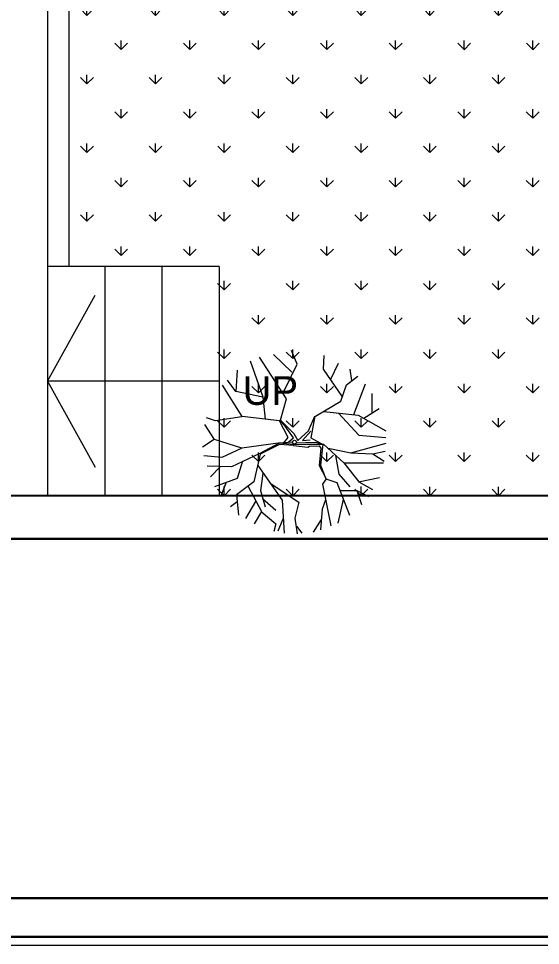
# Model space of a CAD drawing. Header units: inches. Extents: x -9010 to 68966, y 35237 to 36644.
# Drawn here: x -7252 to -7142.7, y 35239.5 to 35433.5 of the extents above; entities that cross this region are included whole.
import ezdxf

# ---------------------------------------------------------------- set-up
doc = ezdxf.new("R2010")
doc.units = ezdxf.units.IN
for name, color, linetype, lineweight in [('0Y-DIM', 54, 'Continuous', 25), ('0Y-ELEVATION', 166, 'Continuous', 15), ('0Y-TEXT', 96, 'Continuous', 5), ('0Y-WALLS', 23, 'Continuous', 25), ('Wall2', 7, 'Continuous', 30)]:
    doc.layers.add(name, color=color, linetype=linetype, lineweight=lineweight)
doc.layers.add('0Y-FURNITURE', color=7, linetype='Continuous', lineweight=9, true_color=0x454545)
doc.layers.add('0Y-TREES', color=7, linetype='Continuous', lineweight=9, true_color=0x408000)
doc.styles.get("Standard").update_dxf_attribs({"font": 'arial.ttf'})

# ---------------------------------------------------------------- blocks, each defined once
blk = doc.blocks.new('TREE-P09')
at = {"layer": '0Y-TREES'}
for p, q in [((0.094, 5.046), (-0.06, 6.059)), ((-1.706, 2.83), (-2.261, 5.539)), ((-1.687, 4.445), (-1.572, 5.812)), ((-1.63, 5.129), (-1.093, 5.949)), ((-0.002, 5.566), (-0.366, 6.031)), ((0.917, 3.87), (0.783, 6.031)), ((0.879, 5.101), (1.204, 5.895)), ((1.338, 5.402), (1.472, 5.922)), ((-2.644, 2.721), (-3.487, 4.855)), ((-3.065, 3.815), (-2.721, 5.375)), ((-0.174, 4.007), (0.094, 5.046)), ((2.295, 4.609), (1.338, 5.402)), ((2.276, 4.609), (2.755, 5.402)), ((2.678, 3.952), (3.329, 5.074)), ((3.904, 3.514), (3.77, 4.855)), ((-1.917, 3.843), (-1.687, 4.445)), ((2.2, 3.761), (1.338, 4.527)), ((2.334, 3.241), (2.027, 4.308)), ((3.138, 2.967), (2.276, 4.609)), ((3.865, 3.979), (4.306, 4.308)), ((-3.965, 3.241), (-4.252, 4.144)), ((1.702, 2.748), (-0.174, 4.007)), ((2.506, 1.599), (0.917, 3.87)), ((4.612, 2.748), (4.957, 3.651)), ((-4.08, 2.666), (-4.98, 3.159)), ((-3.965, 3.241), (-4.731, 3.624)), ((-2.855, 3.241), (-3.965, 3.241)), ((2.18, 2.119), (2.334, 3.241)), ((2.774, 2.666), (3.904, 3.514)), ((-4.061, 2.666), (-5.439, 2.393)), ((-3.104, 1.435), (-4.08, 2.666)), ((-2.778, 2.174), (-3.506, 2.995)), ((-1.936, 2.475), (-2.644, 2.721)), ((-1.955, 2.475), (-1.706, 2.83)), ((-1.495, 1.599), (-1.955, 2.475)), ((-1.572, 1.572), (-1.936, 2.475)), ((2.353, 0.861), (2.774, 2.666)), ((3.521, 1.326), (3.865, 2.447)), ((3.865, 2.447), (5.359, 2.995)), ((-2.568, 0.943), (-2.778, 2.174)), ((4.976, 1.681), (5.607, 2.338)), ((-4.999, 0.833), (-5.746, 1.326)), ((-3.104, 1.435), (-5.707, 1.435)), ((-1.783, 0.204), (-3.104, 1.435)), ((-1.744, 0.204), (-1.572, 1.572)), ((-1.61, 0.478), (-1.495, 1.599)), ((2.391, 0.806), (4.248, 1.681)), ((4.248, 1.681), (5.837, 1.654)), ((-3.563, 0.778), (-5.88, 0.149)), ((-4.999, 0.833), (-5.803, 0.669)), ((-3.563, 0.778), (-4.999, 0.833)), ((-2.089, 0.478), (-3.563, 0.778)), ((1.108, 0.231), (2.353, 0.861)), ((1.127, 0.149), (2.391, 0.806)), ((3.559, 0.478), (4.88, 1.079)), ((4.88, 1.079), (6.048, 0.97)), ((-1.247, 0.067), (-1.783, 0.204)), ((-0.672, 0.204), (-1.744, 0.204)), ((-0.959, -0.206), (-1.668, 0.177)), ((-1.495, 0.313), (-1.61, 0.478)), ((-0.864, 0.341), (-1.495, 0.313)), ((0.017, 0.122), (-1.247, 0.067)), ((-0.749, 0.395), (-0.864, 0.341)), ((0.189, 0.286), (-0.749, 0.395)), ((0.17, 0.231), (-0.672, 0.204)), ((0.17, 0.231), (1.127, 0.149)), ((0.189, 0.286), (1.108, 0.231)), ((0.534, 0.067), (0.189, -0.206)), ((0.228, 0.067), (1.185, 0.149)), ((0.821, 0.122), (0.534, -0.234)), ((1.185, 0.149), (3.559, 0.478)), ((3.559, 0.478), (5.339, -0.097)), ((5.378, -0.097), (6.124, 0.395)), ((-4.08, -0.371), (-5.861, -0.234)), ((-2.759, -1.821), (-4.08, -0.371)), ((-1.208, -1.629), (-0.959, -0.206)), ((-0.959, -0.644), (-0.404, -0.042)), ((-0.404, -0.042), (-0.902, -0.07)), ((-0.098, -0.042), (-0.806, -0.672)), ((0.151, -0.48), (-0.098, -0.042)), ((1.051, -1.383), (0.151, -0.48)), ((0.189, -0.206), (0.725, -0.972)), ((0.534, -0.234), (1.108, -1.328)), ((5.339, -0.097), (5.99, -1.082)), ((-4.042, -1.684), (-5.861, -0.672)), ((-0.806, -0.672), (-1.208, -1.629)), ((0.725, -0.972), (1.089, -1.356)), ((-4.425, -1.492), (-5.42, -2.122)), ((-3.755, -1.739), (-4.52, -3.736)), ((-1.802, -1.93), (-4.042, -1.684)), ((-1.247, -1.629), (-2.912, -2.614)), ((1.032, -1.356), (0.649, -2.751)), ((1.108, -1.328), (3.54, -1.602)), ((2.008, -1.438), (2.161, -2.86)), ((3.54, -1.602), (4.823, -3.654)), ((3.559, -1.574), (5.282, -1.328)), ((5.282, -1.328), (5.875, -1.52)), ((-4.961, -1.848), (-4.961, -3.106)), ((-2.912, -2.614), (-3.276, -3.681)), ((-3.027, -2.888), (-1.783, -4.693)), ((0.649, -2.751), (2.41, -5.487)), ((2.161, -2.86), (3.004, -5.213)), ((2.18, -2.86), (3.961, -3.243)), ((0.879, -3.106), (-0.06, -5.022)), ((3.942, -3.243), (3.846, -4.639)), ((3.961, -3.243), (4.497, -3.982)), ((-3.276, -3.681), (-4.023, -4.228)), ((-3.621, -3.955), (-3.525, -4.693)), ((-2.261, -4.037), (-2.759, -5.076)), ((-1.783, -4.693), (-1.821, -5.596)), ((0.285, -4.502), (1.491, -5.651)), ((-0.06, -5.022), (0.304, -5.924))]:
    blk.add_line(p, q, dxfattribs=at)
blk.add_circle((0.122, 0.076), 0.125, dxfattribs=at)
blk = doc.blocks.new('a')
at = {"layer": '0Y-ELEVATION'}
blk.add_lwpolyline([(-10933.509, 35843.268), (-10933.509, 35777.188), (-11026.965, 35777.188), (-11026.965, 35843.268)], close=True, dxfattribs=at)
at = {"layer": '0Y-FURNITURE'}
blk.add_lwpolyline([(-11026.965, 35843.268), (-10933.509, 35843.268), (-10933.509, 35776.999), (-11026.965, 35776.999)], close=True, dxfattribs=at)
at = {"layer": '0Y-WALLS', "lineweight": 30}
blk.add_lwpolyline([(-10934.348, 35842.429), (-10934.348, 35778.027), (-11026.126, 35778.027), (-11026.126, 35842.429)], close=True, dxfattribs=at)
at = {"layer": 'Wall2'}
blk.add_lwpolyline([(-11026.965, 35843.268), (-10933.509, 35843.268), (-10933.509, 35777.188), (-11026.965, 35777.188), (-11026.965, 35843.268)], dxfattribs=at)

msp = doc.modelspace()

# ---------------------------------------------------------------- hatches: boundary and pattern name
at = {"layer": '0Y-TREES'}
h = msp.add_hatch(dxfattribs=at)
h.set_pattern_fill('GRASS', color=256, scale=0.4, angle=-0.0005)
h.set_pattern_definition([(89.999504, (8423.584, -788.718), (-7.1841428, 7.184267), [1.905, -12.4634098]), (44.999504, (8423.584, -788.718), (-7.1841428, 7.184267), [1.905, -8.255]), (134.999504, (8423.584, -788.718), (-7.184267, -7.1841428), [1.905, -8.255])])
h.paths.add_polyline_path([(-7211.75, 35333.57), (-7045.25, 35333.57), (-7045.25, 35603.07), (-7096.25, 35603.07), (-7096.25, 35444.57), (-7243.25, 35444.57), (-7243.25, 35381.57), (-7211.75, 35381.57)])

# ---------------------------------------------------------------- linework, layer by layer
at = {"layer": '0Y-DIM'}
msp.add_line((-7037.68, 35324.57), (-7419.95, 35324.57), dxfattribs=at)
msp.add_lwpolyline([(-7099.7, 35763.58), (-7048.7, 35763.58), (-7048.71, 35333.58), (-7451.01, 35333.58), (-7451.01, 35324.58), (-7039.71, 35324.58), (-7039.7, 35772.58), (-7099.7, 35772.58)], dxfattribs=at)
at = {"layer": '0Y-ELEVATION'}
for p, q in [((-7245.94, 35444.58), (-7245.94, 35333.58)), ((-7241.44, 35444.58), (-7241.44, 35381.58)), ((-7209.94, 35381.58), (-7245.94, 35381.58)), ((-7233.94, 35381.58), (-7233.94, 35333.58)), ((-7221.94, 35381.58), (-7221.94, 35333.58)), ((-7209.94, 35381.58), (-7209.94, 35333.58)), ((-7401.94, 35333.58), (-7209.94, 35333.58))]:
    msp.add_line(p, q, dxfattribs=at)
at = {"layer": '0Y-TEXT'}
for p, q in [((-7245.94, 35357.58), (-7235.94, 35375.58)), ((-7209.94, 35357.58), (-7245.94, 35357.58)), ((-7245.94, 35357.58), (-7235.94, 35339.58))]:
    msp.add_line(p, q, dxfattribs=at)

# ---------------------------------------------------------------- block references
at = {"xscale": 9.627293695658484, "yscale": 9.627293695658484, "zscale": 9.627293695658484, "rotation": 359.9995044211946}
msp.add_blockref('a', (98426.65, -309197.13), dxfattribs=at)
at = {"layer": '0Y-TREES', "xscale": 3.203699860753858, "yscale": 3.203699860753858, "zscale": 3.203699860753858, "rotation": 179.9995044211945}
msp.add_blockref('TREE-P09', (-7193.8, 35345.07), dxfattribs=at)

# ---------------------------------------------------------------- texts
at = {"layer": '0Y-TEXT', "insert": (-7208.84, 35358.63), "char_height": 6, "attachment_point": 1}
msp.add_mtext_dynamic_manual_height_columns('\\pxqc;UP', width=19.2156, gutter_width=12.5, heights=[0], dxfattribs=at)

doc.saveas('drawing.dxf')
